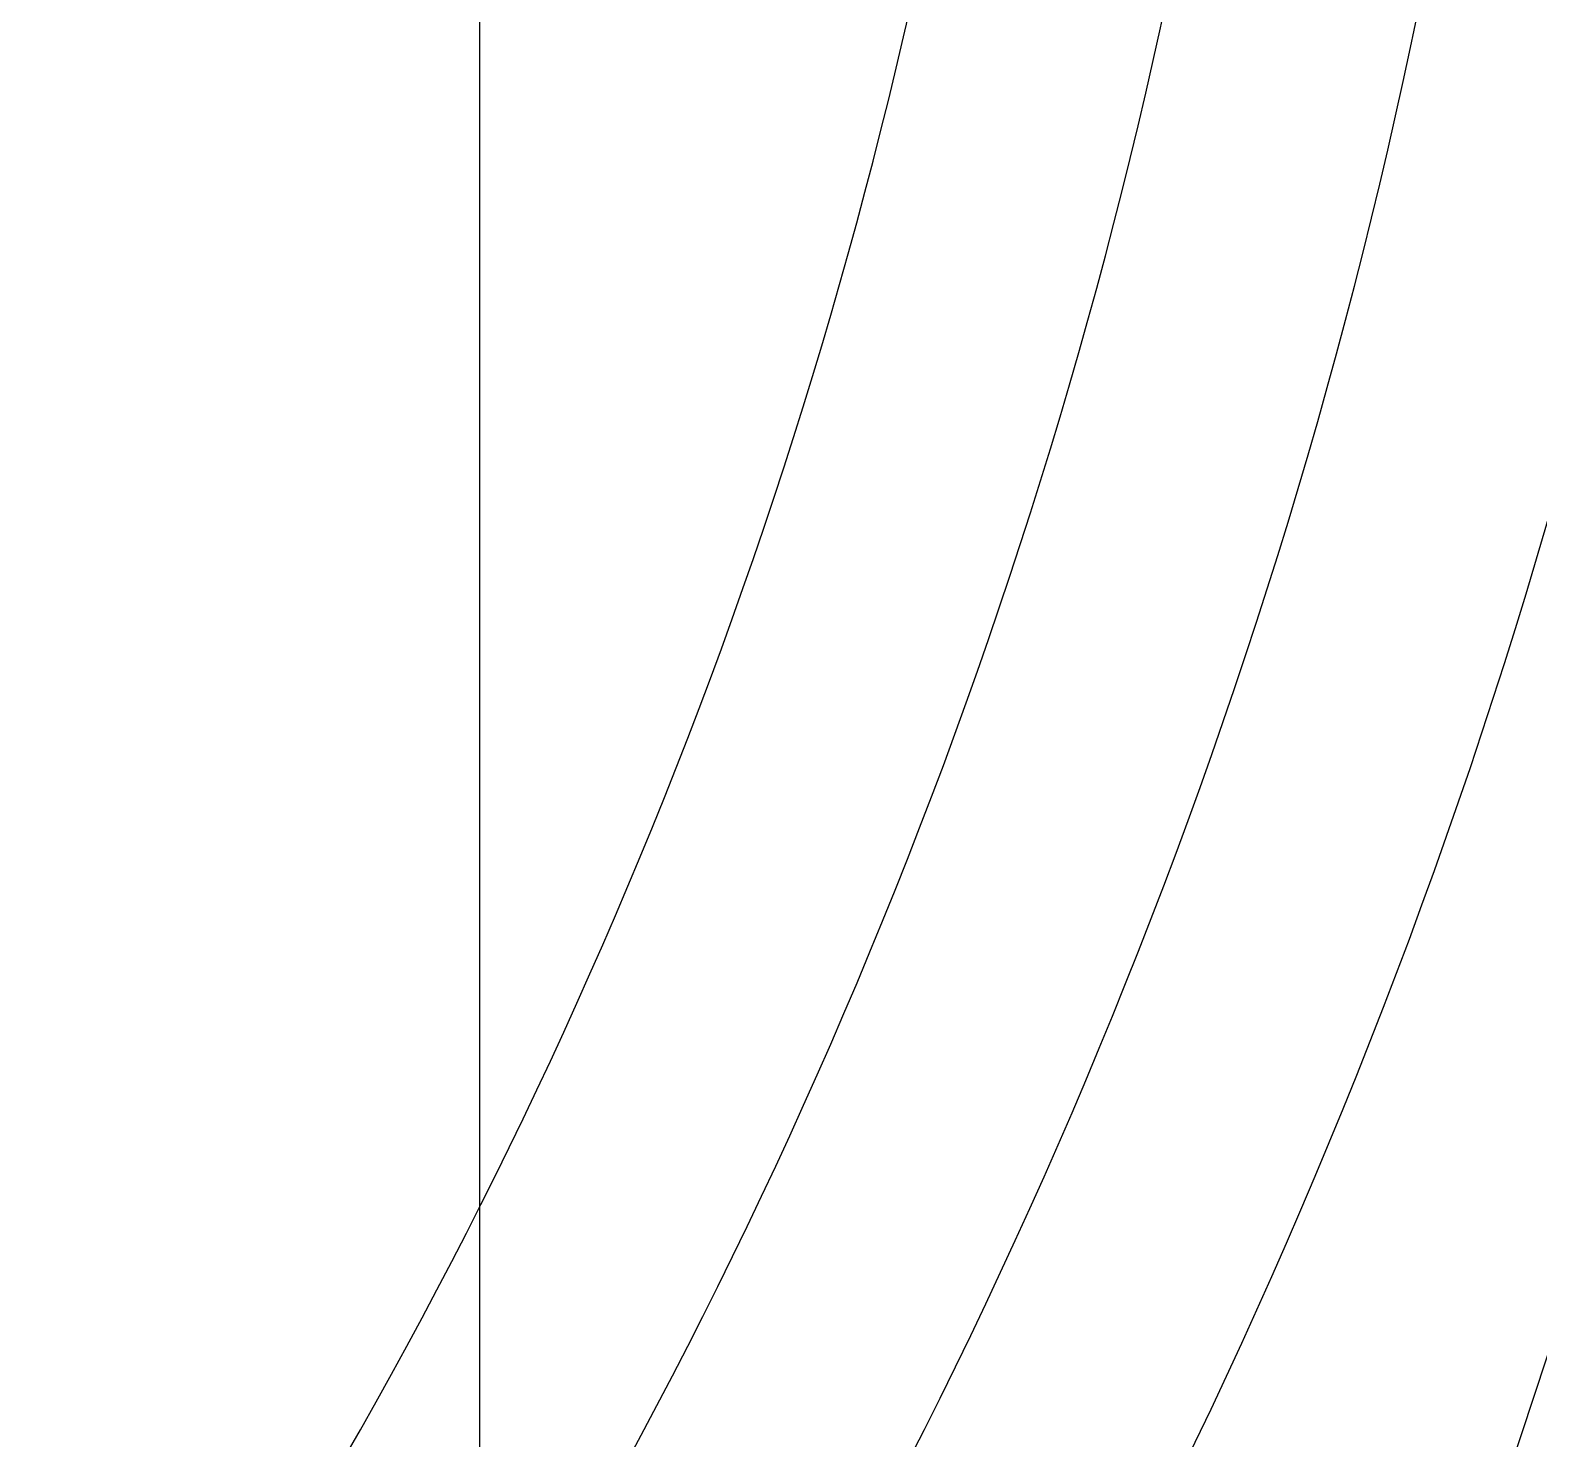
# Model space of a CAD drawing. Header units: inches. Extents: x 0 to 1813292486, y 0 to 3473589894.
# Drawn here: x 600598965.4 to 600599369.9, y 3473201526.9 to 3473201904.5 of the extents above; entities that cross this region are included whole.
import ezdxf

# ---------------------------------------------------------------- set-up
doc = ezdxf.new("R2010")
doc.units = ezdxf.units.IN
doc.header["$LTSCALE"] = 1000
doc.header["$MEASUREMENT"] = 0
doc.linetypes.add('AX-MALL-GIRD-200$0$DOTE', pattern=[2.4200000000000004, 2, -0.2, 0.02, -0.2])
doc.linetypes.add('AX-MALL-WALL-P02-QT$0$DASH', pattern=[0.35, 0.25, -0.1])
for name, color, linetype in [('A-Anno-Note', 241, 'Continuous'), ('AX-MALL-DIM-P02$0$A-Detl-Thin', 131, 'Continuous'), ('AX-MALL-GIRD-200$0$A-Grid', 222, 'AX-MALL-GIRD-200$0$DOTE'), ('AX-MALL-P02-200$0$A-Anno-Note', 241, 'Continuous'), ('AX-MALL-WALL-P02$0$A-Anno-Note', 241, 'Continuous'), ('AX-MALL-WALL-P02-QT$0$A-Curt', 151, 'Continuous'), ('AX-MALL-WALL-P02-QT$0$A-Detl-Patt', 8, 'Continuous'), ('AX-MALL-WALL-P02-QT$0$A-Detl-Thin', 131, 'Continuous'), ('AX-MALL-WALL-P02-QT$0$A-Wind', 4, 'Continuous'), ('AX-MALL-ZTKD-P02$0$A-Anno-Note', 241, 'Continuous')]:
    doc.layers.add(name, color=color, linetype=linetype)

# ---------------------------------------------------------------- blocks, each defined once
blk = doc.blocks.new('AX-MALL-GIRD-200')
at = {"layer": 'AX-MALL-GIRD-200$0$A-Grid'}
blk.add_line((600433117.728895, 3473151036.401026), (600394388.1899457, 3473047072.673945), dxfattribs=at)
blk = doc.blocks.new('AX-MALL-WALL-P02-QT$0$tj')
at = {"layer": 'AX-MALL-WALL-P02-QT$0$A-Detl-Patt'}
h = blk.add_hatch(dxfattribs=at)
h.set_pattern_fill('STEEL', color=256, scale=100.0000000000001, angle=50.43183869082386)
h.set_pattern_definition([(75.00000000004839, (-14278.19445574284, 156289.8254051208), (-153.3407249234246, 41.08752340989569), []), (75.00000000004839, (-14317.88195610046, 156358.5661673546), (-153.3407249234246, 41.08752340989569), [])])
edge = h.paths.add_edge_path()
edge.add_line((88101.273016572, 47666.64152574539), (87883.93542659283, 47459.84604215622))
edge.add_line((87883.93542659283, 47459.84604215622), (91571.54751467705, 43584.64122533798))
edge.add_arc((262949.389629302, 558937.705083496), 543101.4133620498, 251.6057364187558, 260.0288666978238)
edge.add_arc((172180.8466627672, -2862.146247219684), 27099.9982179492, 64.7128659603706, 96.9316049602786, ccw=False)
edge.add_arc((262948.9730309481, 558936.3205539446), 543099.9677998082, 261.6155114784545, 271.7251478115656)
edge.add_line((279298.9759148359, 16082.51663446426), (279298.9759315252, 16382.65274763107))
edge.add_arc((262948.9742454757, 558936.3204835369), 542799.9676941936, 261.62020364125146, 271.7261014454634, ccw=False)
edge.add_arc((172180.8456921196, -2862.14609140989), 27400.00151046549, 64.80631838577902, 96.83815911678944)
edge.add_arc((262949.394896181, 558937.7037490648), 542801.4137571028, 251.6136389015772, 260.02417327084333, ccw=False)
edge.add_line((91737.26096642017, 43845.69257831573), (88101.273016572, 47666.64152574539))
blk.add_lwpolyline([(88103.03003954887, 47737.33037519455), (87813.24658572674, 47461.60306501389), (91543.92713344097, 43541.13421487808, 0.03677856867194786), (168908.9495433569, 23989.2463850975, -0.1416543586965341), (183742.0972260237, 21592.70785188675, 0.04416604653312874), (279348.9759123325, 16034.00206041336), (279348.9759345055, 16434.18465709686, -0.04414427716130016), (183859.0483468771, 21979.79425859451, 0.1405450684183163), (168919.8474783897, 24393.46752309799, -0.03670519880877311), (91764.87840116024, 43889.20268630981), (88103.03007543087, 47737.33033752441)], format="xyb", dxfattribs=at)
blk.add_lwpolyline([(88101.273016572, 47666.64152574539), (87883.93542659283, 47459.84604215622), (91571.54751467705, 43584.64122533798, 0.0367693963449814), (168910.2986617088, 24039.77597379684, -0.1415142461245126), (183756.7420067787, 21641.08926153183, 0.04414024362697595), (279298.9759148359, 16082.51663446426), (279298.9759315252, 16382.65274763107, -0.04412389944666065), (183844.4648458958, 21931.40288829803, 0.1406825130026793), (168918.4574091434, 24342.94360637665, -0.03671436212623864), (91737.26096642017, 43845.69257831573)], format="xyb", close=True, dxfattribs=at)
blk = doc.blocks.new('AX-MALL-WALL-P02-QT')
at = {"layer": 'AX-MALL-WALL-P02-QT$0$A-Curt'}
for radius, start, end in [(1399.999999994555, 249.4351378560362, 339.5681612719945), (1466.666666683356, 249.435137851156, 339.5681612813335), (1533.33333344423, 249.3910181919609, 339.5681612716085), (1599.999999990943, 249.4351378566072, 339.568161277205)]:
    blk.add_arc((600396523.3046658, 3473056384.783507), radius, start, end, dxfattribs=at)
at = {"layer": 'AX-MALL-WALL-P02-QT$0$A-Detl-Patt', "linetype": 'AX-MALL-WALL-P02-QT$0$DASH'}
blk.add_line((600389775.7315115, 3473045285.965596), (600402446.5453074, 3473061113.034696), dxfattribs=at)
at = {"layer": 'AX-MALL-WALL-P02-QT$0$A-Detl-Thin', "linetype": 'AX-MALL-WALL-P02-QT$0$DASH', "ltscale": 3}
for points in [[(600393717.9055172, 3473057018.121277, 0.001944721105093784), (600397639.9953836, 3473055540.389144, 0.001178255200863886)], [(600393648.0848975, 3473056830.698236, 0.001908285290502435), (600397498.0189645, 3473055379.84439, 0.001908285290502435)]]:
    blk.add_lwpolyline(points, format="xyb", dxfattribs=at)
at = {"layer": 'AX-MALL-WALL-P02-QT$0$A-Detl-Thin', "rotation": 339.5681613091762}
blk.add_blockref('AX-MALL-WALL-P02-QT$0$tj', (600144118.6961328, 3473128496.287411), dxfattribs=at)
at = {"layer": 'AX-MALL-WALL-P02-QT$0$A-Wind'}
blk.add_blockref('AX-MALL-GIRD-200', (0, 0), dxfattribs=at)
blk = doc.blocks.new('AX-MALL-WALL-P02')
at = {"layer": 'AX-MALL-WALL-P02$0$A-Anno-Note'}
blk.add_blockref('AX-MALL-WALL-P02-QT', (0, 0), dxfattribs=at)
blk = doc.blocks.new('AX-MALL-ZTKD-P02')
at = {"layer": 'AX-MALL-ZTKD-P02$0$A-Anno-Note'}
blk.add_blockref('AX-MALL-GIRD-200', (0, 0), dxfattribs=at)
blk = doc.blocks.new('AX-MALL-DIM-P02')
at = {"layer": 'AX-MALL-DIM-P02$0$A-Detl-Thin'}
blk.add_blockref('AX-MALL-ZTKD-P02', (-2.384185791015625e-06, 9.5367431640625e-07), dxfattribs=at)
blk = doc.blocks.new('AX-MALL-P02-200')
at = {"layer": 'AX-MALL-P02-200$0$A-Anno-Note'}
blk.add_blockref('AX-MALL-WALL-P02', (0, 0), dxfattribs=at)
blk.add_blockref('AX-MALL-DIM-P02', (0, 0), dxfattribs=at)

msp = doc.modelspace()

# ---------------------------------------------------------------- block references
at = {"layer": 'A-Anno-Note', "rotation": 20.43183869077545}
msp.add_blockref('AX-MALL-P02-200', (1250392458.527329, 9048125.682563305), dxfattribs=at)

doc.saveas('drawing.dxf')
